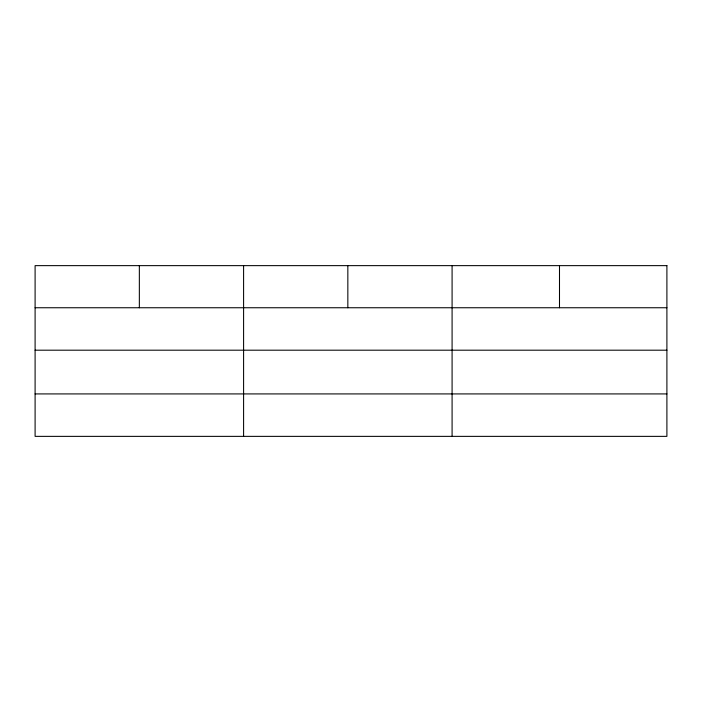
<?xml version="1.0" encoding="UTF-8"?>
<svg xmlns="http://www.w3.org/2000/svg" width="702" height="702" viewBox="0 0 702 702"><rect width="100%" height="100%" fill="white"/><g stroke="black" fill="none" stroke-linecap="round" stroke-linejoin="round"><path stroke-width="1.05" d="M35.1 307.748L666.9 307.748M35.1 350.193L666.9 350.193M35.1 393.919L666.9 393.919M559.494 265.637L559.494 307.748M452.088 265.637L452.088 436.363M347.841 265.637L347.841 307.748M243.594 265.637L243.594 436.363M139.347 265.637L139.347 307.748M666.9 265.637L35.1 265.637L35.1 436.363L666.9 436.363L666.9 265.637"/></g></svg>
